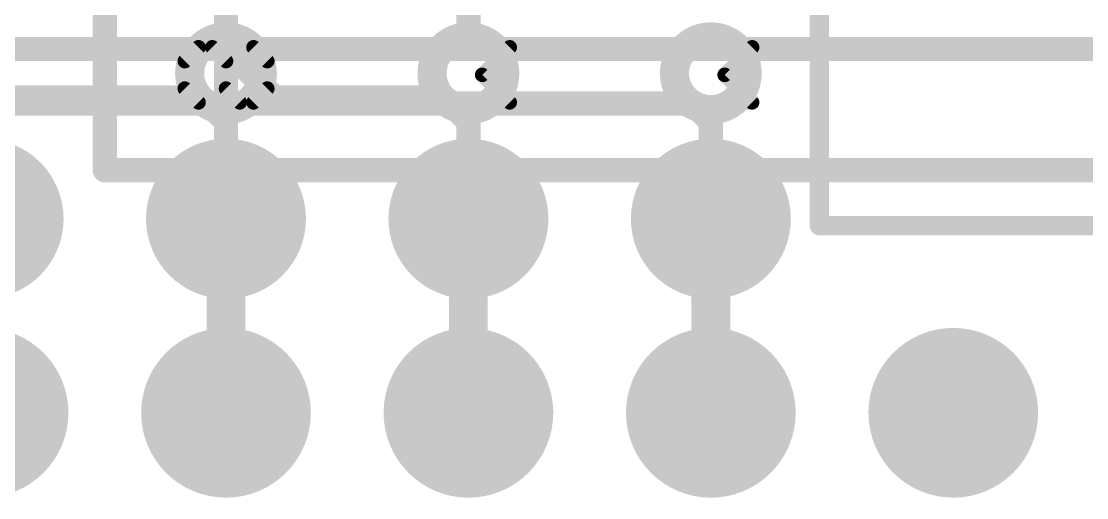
# Model space of a CAD drawing. Extents: x -7.1 to 67.6, y -9 to 27.6.
# Drawn here: x 29.61 to 40.77, y 0.38 to 5.37 of the extents above; entities that cross this region are included whole.
import ezdxf

# ---------------------------------------------------------------- set-up
doc = ezdxf.new("R2010")
doc.units = 0
for name, color, linetype in [('1', 12, 'CONTINUOUS'), ('16', 132, 'CONTINUOUS'), ('17', 110, 'CONTINUOUS'), ('21', 40, 'CONTINUOUS'), ('22', 6, 'CONTINUOUS')]:
    doc.layers.add(name, color=color, linetype=linetype)

# ---------------------------------------------------------------- blocks, each defined once
blk = doc.blocks.new('ROUNDP')
at = {"const_width": 0.5}
blk.add_lwpolyline([(0, -0.25, 1), (0, 0.25, 1), (0, -0.25)], format="xyb", dxfattribs=at)

msp = doc.modelspace()

# ---------------------------------------------------------------- linework, layer by layer
at = {"layer": '1'}
for points, const_width in [([(31.75, 7.62), (31.75, 5.08)], 0.254), ([(30.48, 6.35), (30.48, 3.81)], 0.254), ([(29.083, 5.08), (44.45, 5.08)], 0.254), ([(31.75, 5.08), (46.99, 5.08)], 0.254), ([(23.9395, 4.5085), (36.6395, 4.5085)], 0.254), ([(36.6395, 4.5085), (36.83, 4.318)], 0.254), ([(36.83, 4.318), (36.83, 3.302)], 0.254), ([(30.48, 3.81), (46.99, 3.81)], 0.254), ([(31.75, 1.27), (31.75, 3.302)], 0.4064), ([(34.29, 1.27), (34.29, 3.302)], 0.4064), ([(36.83, 1.27), (36.83, 3.302)], 0.4064)]:
    msp.add_lwpolyline(points, dxfattribs=dict(at, const_width=const_width))
for points, const_width in [([(31.75, 5.1435, 1), (31.75, 5.0165)], 0.127), ([(31.6865, 5.08, 1), (31.8135, 5.08)], 0.127), ([(36.6844, 4.5534, 1), (36.5946, 4.4636)], 0.127), ([(36.6395, 4.445, 1), (36.6395, 4.572)], 0.127), ([(36.8935, 4.318, 1), (36.7665, 4.318)], 0.127), ([(36.7851, 4.2731, 1), (36.8749, 4.3629)], 0.127), ([(30.48, 3.8735, 1), (30.48, 3.7465)], 0.127), ([(30.4165, 3.81, 1), (30.5435, 3.81)], 0.127), ([(31.8516, 3.302, 1), (31.6484, 3.302)], 0.2032), ([(34.3916, 3.302, 1), (34.1884, 3.302)], 0.2032), ([(36.9316, 3.302, 1), (36.7284, 3.302)], 0.2032), ([(36.7665, 3.302, 1), (36.8935, 3.302)], 0.127), ([(31.6484, 1.27, 1), (31.8516, 1.27)], 0.2032), ([(34.1884, 1.27, 1), (34.3916, 1.27)], 0.2032), ([(36.7284, 1.27, 1), (36.9316, 1.27)], 0.2032)]:
    msp.add_lwpolyline(points, format="xyb", dxfattribs=dict(at, const_width=const_width))
at = {"layer": '16', "const_width": 0.254}
for points in [[(34.29, 7.62), (34.29, 5.08)], [(31.75, 6.35), (31.75, 3.81)], [(31.75, 5.08), (17.399, 5.08)], [(32.258, 4.572), (31.75, 5.08)], [(34.29, 5.08), (46.99, 5.08)], [(31.496, 4.572), (17.399, 4.572)], [(31.75, 4.318), (31.496, 4.572)], [(34.036, 4.572), (32.258, 4.572)], [(34.29, 4.318), (34.036, 4.572)], [(31.75, 3.302), (31.75, 4.318)], [(34.29, 3.302), (34.29, 4.318)], [(31.75, 3.81), (55.88, 3.81)]]:
    msp.add_lwpolyline(points, dxfattribs=at)
at = {"layer": '16', "const_width": 0.127}
for points in [[(31.7949, 5.1249, 1), (31.7051, 5.0351)], [(31.75, 5.0165, 1), (31.75, 5.1435)], [(34.29, 5.1435, 1), (34.29, 5.0165)], [(34.2265, 5.08, 1), (34.3535, 5.08)], [(31.5409, 4.6169, 1), (31.4511, 4.5271)], [(31.496, 4.5085, 1), (31.496, 4.6355)], [(32.258, 4.6355, 1), (32.258, 4.5085)], [(34.0809, 4.6169, 1), (33.9911, 4.5271)], [(34.036, 4.5085, 1), (34.036, 4.6355)], [(32.2131, 4.5271, 1), (32.3029, 4.6169)], [(31.8135, 4.318, 1), (31.6865, 4.318)], [(31.7051, 4.2731, 1), (31.7949, 4.3629)], [(34.3535, 4.318, 1), (34.2265, 4.318)], [(34.2451, 4.2731, 1), (34.3349, 4.3629)], [(31.75, 3.8735, 1), (31.75, 3.7465)], [(31.6865, 3.81, 1), (31.8135, 3.81)], [(31.6865, 3.302, 1), (31.8135, 3.302)], [(34.2265, 3.302, 1), (34.3535, 3.302)]]:
    msp.add_lwpolyline(points, format="xyb", dxfattribs=at)
at = {"layer": '21', "const_width": 0.2032}
for points in [[(37.968, 19.56), (37.968, 3.23)], [(43.938, 3.23), (37.968, 3.23)]]:
    msp.add_lwpolyline(points, dxfattribs=at)
at = {"layer": '21'}
for points, const_width in [([(31.75, 4.445, 1), (31.75, 5.207, 1), (31.75, 4.445)], 0.3048), ([(34.29, 4.445, 1), (34.29, 5.207, 1), (34.29, 4.445)], 0.3048), ([(36.83, 4.445, 1), (36.83, 5.207, 1), (36.83, 4.445)], 0.3048), ([(37.968, 3.2808, 1), (37.968, 3.1792)], 0.1016), ([(37.9172, 3.23, 1), (38.0188, 3.23)], 0.1016)]:
    msp.add_lwpolyline(points, format="xyb", dxfattribs=dict(at, const_width=const_width))
at = {"layer": '22', "const_width": 0.1524}
for points in [[(31.4623, 5.0974), (31.3182, 4.9534)], [(31.6063, 5.0974), (31.4623, 5.0974)], [(31.7504, 4.9534), (31.6063, 5.0974)], [(32.0385, 5.0974), (32.1825, 4.9534)], [(34.7225, 5.0974), (33.8582, 5.0974)], [(34.4344, 4.8093), (34.7225, 5.0974)], [(37.2625, 5.0974), (36.3982, 5.0974)], [(36.9744, 4.8093), (37.2625, 5.0974)], [(31.3182, 4.9534), (31.3182, 4.6653)], [(31.7504, 4.6653), (31.7504, 4.9534)], [(32.1825, 4.9534), (32.1825, 4.6653)], [(34.7225, 4.5212), (34.4344, 4.8093)], [(37.2625, 4.5212), (36.9744, 4.8093)], [(31.3182, 4.6653), (31.4623, 4.5212)], [(31.8944, 4.5212), (31.7504, 4.6653)], [(32.1825, 4.6653), (32.0385, 4.5212)], [(32.0385, 4.5212), (31.8944, 4.5212)], [(33.8582, 4.5212), (34.7225, 4.5212)], [(36.3982, 4.5212), (37.2625, 4.5212)]]:
    msp.add_lwpolyline(points, dxfattribs=at)
at = {"layer": '22', "const_width": 0.0762}
for points in [[(31.4623, 5.1355, 1), (31.4623, 5.0593)], [(31.4892, 5.0705, 1), (31.4353, 5.1244)], [(31.6333, 5.1244, 1), (31.5794, 5.0705)], [(31.6063, 5.0593, 1), (31.6063, 5.1355)], [(32.0654, 5.1244, 1), (32.0115, 5.0705)], [(33.8582, 5.1355, 1), (33.8582, 5.0593)], [(34.7495, 5.0705, 1), (34.6956, 5.1244)], [(34.7225, 5.0593, 1), (34.7225, 5.1355)], [(36.3982, 5.1355, 1), (36.3982, 5.0593)], [(37.2895, 5.0705, 1), (37.2356, 5.1244)], [(37.2625, 5.0593, 1), (37.2625, 5.1355)], [(31.3563, 4.9534, 1), (31.2801, 4.9534)], [(31.7885, 4.9534, 1), (31.7123, 4.9534)], [(32.2206, 4.9534, 1), (32.1444, 4.9534)], [(31.2913, 4.9803, 1), (31.3451, 4.9264)], [(31.7234, 4.9264, 1), (31.7773, 4.9803)], [(32.1556, 4.9264, 1), (32.2095, 4.9803)], [(34.4614, 4.8363, 1), (34.4075, 4.7824)], [(34.4075, 4.8363, 1), (34.4614, 4.7824)], [(37.0014, 4.8363, 1), (36.9475, 4.7824)], [(36.9475, 4.8363, 1), (37.0014, 4.7824)], [(31.3451, 4.6922, 1), (31.2913, 4.6383)], [(31.2801, 4.6653, 1), (31.3563, 4.6653)], [(31.7773, 4.6922, 1), (31.7234, 4.6383)], [(31.7123, 4.6653, 1), (31.7885, 4.6653)], [(32.1444, 4.6653, 1), (32.2206, 4.6653)], [(32.2095, 4.6383, 1), (32.1556, 4.6922)], [(31.4353, 4.4943, 1), (31.4892, 4.5481)], [(31.8944, 4.5593, 1), (31.8944, 4.4831)], [(31.8675, 4.4943, 1), (31.9214, 4.5481)], [(32.0115, 4.5481, 1), (32.0654, 4.4943)], [(32.0385, 4.4831, 1), (32.0385, 4.5593)], [(33.8582, 4.5593, 1), (33.8582, 4.4831)], [(34.6956, 4.4943, 1), (34.7495, 4.5481)], [(34.7225, 4.4831, 1), (34.7225, 4.5593)], [(36.3982, 4.5593, 1), (36.3982, 4.4831)], [(37.2356, 4.4943, 1), (37.2895, 4.5481)], [(37.2625, 4.4831, 1), (37.2625, 4.5593)]]:
    msp.add_lwpolyline(points, format="xyb", dxfattribs=at)

# ---------------------------------------------------------------- block references
at = {"layer": '17', "xscale": 1.6764, "yscale": 1.6764, "rotation": 270}
for p in [(29.21, 3.302), (29.21, 3.302), (31.75, 3.302), (31.75, 3.302), (34.29, 3.302), (34.29, 3.302), (36.83, 3.302), (36.83, 3.302)]:
    msp.add_blockref('ROUNDP', p, dxfattribs=at)
at = {"layer": '17', "xscale": 1.778, "yscale": 1.778}
for p in [(29.21, 1.27), (29.21, 1.27), (31.75, 1.27), (31.75, 1.27), (34.29, 1.27), (34.29, 1.27), (36.83, 1.27), (36.83, 1.27), (39.37, 1.27), (39.37, 1.27)]:
    msp.add_blockref('ROUNDP', p, dxfattribs=at)

doc.saveas('drawing.dxf')
